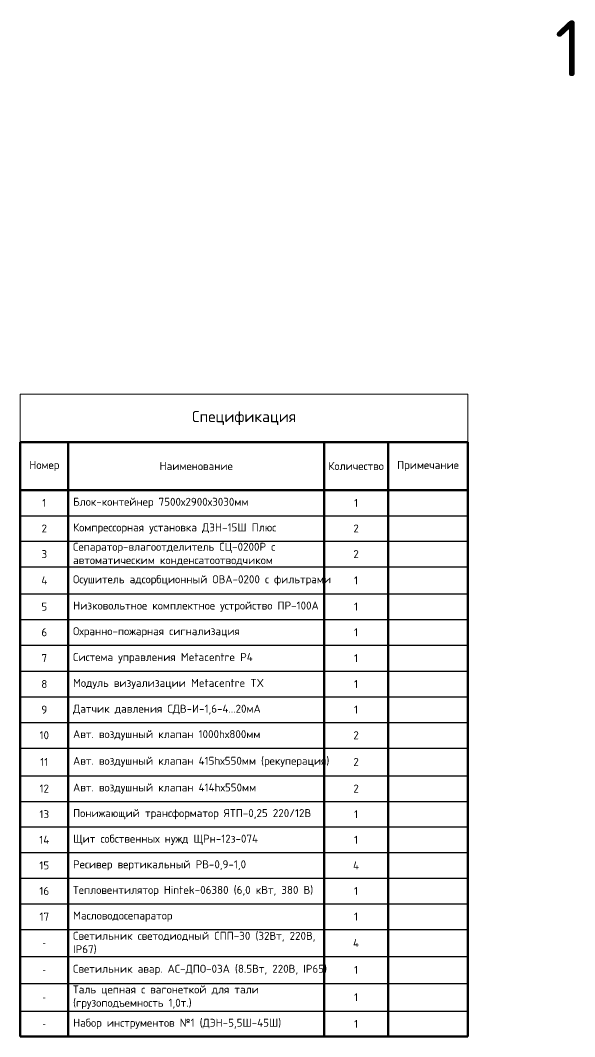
# Model space of a CAD drawing. Header units: millimetres. Extents: x 3795014 to 4300160, y 3869364 to 4016788.
# Drawn here: x 3916274 to 3933611, y 3980807 to 4012557 of the extents above; entities that cross this region are included whole.
import ezdxf

# ---------------------------------------------------------------- set-up
doc = ezdxf.new("R2010")
doc.units = ezdxf.units.MM
doc.layers.get('Defpoints').update_dxf_attribs({"color": 3})
doc.layers.add('текст', color=7, linetype='Continuous', lineweight=20)
doc.layers.add('ТХ здание', color=7, linetype='Continuous')
doc.styles.add('ISOCPEUR', font='isocpeur.ttf')
doc.styles.get("Standard").update_dxf_attribs({"font": 'times.ttf'})
doc.styles.add('ГОСТ 2.304', font='isocpeur.ttf')

# ---------------------------------------------------------------- blocks, each defined once
blk = doc.blocks.new('*T126')
at = {"layer": 'Defpoints', "color": 8, "linetype": 'ByBlock', "lineweight": 0, "ltscale": 100, "transparency": 16777216}
for p, q in [((0, 0), (14000, 0)), ((0, 0), (0, -1500)), ((14000, 0), (14000, -1500))]:
    blk.add_line(p, q, dxfattribs=at)
at = {"layer": 'ТХ здание', "color": 0, "lineweight": 70, "ltscale": 100, "transparency": 16777216}
for p, q in [((0, -1500), (14000, -1500)), ((0, -1500), (0, -20075)), ((1500, -1500), (1500, -20075)), ((9500, -1500), (9500, -20075)), ((11500, -1500), (11500, -20075)), ((14000, -1500), (14000, -20075)), ((0, -3000), (14000, -3000)), ((0, -20075), (14000, -20075))]:
    blk.add_line(p, q, dxfattribs=at)
at = {"layer": 'ТХ здание', "color": 0, "ltscale": 100, "transparency": 16777216}
for p, q in [((0, -3800), (14000, -3800)), ((0, -4600), (14000, -4600)), ((0, -5400), (14000, -5400)), ((0, -6242), (14000, -6242)), ((0, -7042), (14000, -7042)), ((0, -7842), (14000, -7842)), ((0, -8659), (14000, -8659)), ((0, -9459), (14000, -9459)), ((0, -10259), (14000, -10259)), ((0, -11059), (14000, -11059)), ((0, -11925), (14000, -11925)), ((0, -12725), (14000, -12725)), ((0, -13525), (14000, -13525)), ((0, -14325), (14000, -14325)), ((0, -15125), (14000, -15125)), ((0, -15925), (14000, -15925)), ((0, -16725), (14000, -16725)), ((0, -17567), (14000, -17567)), ((0, -18409), (14000, -18409)), ((0, -19275), (14000, -19275))]:
    blk.add_line(p, q, dxfattribs=at)
at = {"layer": 'ТХ здание', "color": 0, "ltscale": 100, "transparency": 16777216, "style": 'ISOCPEUR'}
for s, insert, char_height, width, attachment_point in [('Спецификация', (7000, -750), 350, 13880, 5), ('Номер', (750, -2250), 250, 1380, 5), ('Наименование', (5500, -2250), 250, 7880, 5), ('\\A1;Количество', (10500, -2250), 250, 1880, 5), ('Примечание', (12750, -2250), 250, 2380, 5), ('1', (750, -3400), 250, 1380, 5), ('Блок-контейнер 7500х2900х3030мм', (1650, -3400), 250, 7700, 4), ('1', (10500, -3400), 250, 1880, 5), ('2', (750, -4200), 250, 1380, 5), ('Компрессорная установка ДЭН-15Ш Плюс', (1650, -4200), 250, 7700, 4), ('2', (10500, -4200), 250, 1880, 5), ('Сепаратор-влагоотделитель СЦ-0200Р с автоматическим конденсатоотводчиком', (1650, -5000), 250, 7700, 4), ('3', (750, -5000), 250, 1380, 5), ('2', (10500, -5000), 250, 1880, 5), ('4', (750, -5821), 250, 1380, 5), ('Осушитель адсорбционный ОВА-0200 с фильтрами', (1650, -5821), 250, 7700, 4), ('1', (10500, -5821), 250, 1880, 5), ('5', (750, -6642), 250, 1380, 5), ('Низковольтное комплектное устройство ПР-100A', (1650, -6642), 250, 7700, 4), ('1', (10500, -6642), 250, 1880, 5), ('Охранно-пожарная сигнализация', (1650, -7442), 250, 7700, 4), ('6', (750, -7442), 250, 1380, 5), ('1', (10500, -7442), 250, 1880, 5), ('7', (750, -8250), 250, 1380, 5), ('Система управления Metacentre Р4', (1650, -8250), 250, 7700, 4), ('1', (10500, -8250), 250, 1880, 5), ('8', (750, -9059), 250, 1380, 5), ('Модуль визуализации Metacentre TX', (1650, -9059), 250, 7700, 4), ('1', (10500, -9059), 250, 1880, 5), ('9', (750, -9859), 250, 1380, 5), ('Датчик давления СДВ-И-1,6-4...20мА', (1650, -9859), 250, 7700, 4), ('1', (10500, -9859), 250, 1880, 5), ('10', (750, -10659), 250, 1380, 5), ('Авт. воздушный клапан 1000hх800мм', (1650, -10659), 250, 7700, 4), ('2', (10500, -10659), 250, 1880, 5), ('11', (750, -11492), 250, 1380, 5), ('Авт. воздушный клапан 415hх550мм (рекуперация)', (1650, -11492), 250, 7700, 4), ('2', (10500, -11492), 250, 1880, 5), ('12', (750, -12325), 250, 1380, 5), ('Авт. воздушный клапан 414hх550мм', (1650, -12325), 250, 7700, 4), ('2', (10500, -12325), 250, 1880, 5), ('13', (750, -13125), 250, 1380, 5), ('Понижающий трансформатор ЯТП-0,25 220/12В', (1650, -13125), 250, 7700, 4), ('1', (10500, -13125), 250, 1880, 5), ('14', (750, -13925), 250, 1380, 5), ('Щит собственных нужд ЩРн-12з-074', (1650, -13925), 250, 7700, 4), ('1', (10500, -13925), 250, 1880, 5), ('15', (750, -14725), 250, 1380, 5), ('Ресивер вертикальный РВ-0,9-1,0', (1650, -14725), 250, 7700, 4), ('4', (10500, -14725), 250, 1880, 5), ('16', (750, -15525), 250, 1380, 5), ('Тепловентилятор Hintek-06380 (6,0 кВт, 380 В)', (1650, -15525), 250, 7700, 4), ('1', (10500, -15525), 250, 1880, 5), ('Масловодосепаратор', (1650, -16325), 250, 7700, 4), ('17', (750, -16325), 250, 1380, 5), ('1', (10500, -16325), 250, 1880, 5), ('Светильник светодиодный СПП-30 (32Вт, 220В, IP67)', (1650, -17146), 250, 7700, 4), ('4', (10500, -17146), 250, 1880, 5), ('Светильник авар. АС-ДПО-03А (8.5Вт, 220B, IP65)', (1650, -17988), 250, 7700, 4), ('1', (10500, -17988), 250, 1880, 5), ('Таль цепная с вагонеткой для тали (грузоподъемность 1,0т.)', (1650, -18842), 250, 7700, 4), ('1', (10500, -18842), 250, 1880, 5), ('Набор инструментов №1 (ДЭН-5,5Ш-45Ш)', (1650, -19675), 250, 7700, 4), ('1', (10500, -19675), 250, 1880, 5)]:
    blk.add_mtext(s, dxfattribs=dict(at, insert=insert, char_height=char_height, width=width, attachment_point=attachment_point))
at = {"layer": 'ТХ здание', "color": 0, "ltscale": 100, "transparency": 16777216, "char_height": 180, "width": 1380, "attachment_point": 5}
for insert in [(750, -17146), (750, -17988), (750, -18842), (750, -19675)]:
    blk.add_mtext('-', dxfattribs=dict(at, insert=insert))

msp = doc.modelspace()

# ---------------------------------------------------------------- block references
msp.add_blockref('*T126', (3916274.2, 4000882.3))

# ---------------------------------------------------------------- texts
at = {"layer": 'текст', "style": 'ГОСТ 2.304'}
msp.add_text('1', height=1750, dxfattribs=at).set_placement((3932985.6, 4010806.9))

doc.saveas('drawing.dxf')
